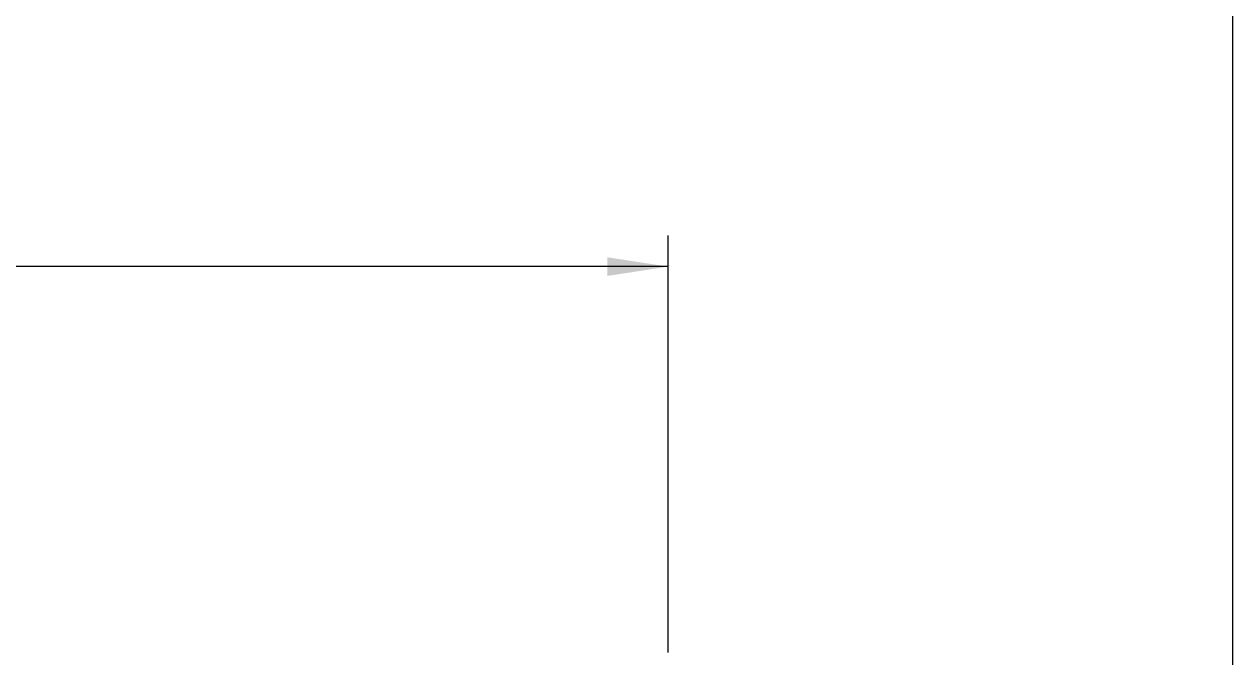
# Model space of a CAD drawing. Header units: millimetres. Extents: x 0.9 to 38.7, y 0.9 to 29.7.
# Drawn here: x 30.02 to 38.73, y 14.94 to 19.5 of the extents above; entities that cross this region are included whole.
import ezdxf

# ---------------------------------------------------------------- set-up
doc = ezdxf.new("R2010")
doc.units = ezdxf.units.MM
doc.header["$LTSCALE"] = 0.14184
doc.linetypes.add('SLD-Solid', pattern=[0])
doc.styles.add('SLDTEXTSTYLE0', font='ARIAL.TTF', dxfattribs={"width": 0.948})
doc.dimstyles.new('SLDDIMSTYLE0', dxfattribs={"dimtxt": 0.437148, "dimasz": 0.437148, "dimexe": 0, "dimexo": 0.0625, "dimgap": 0.109287, "dimtad": 0, "dimtih": 1, "dimtoh": 1, "dimdec": 3, "dimrnd": 1e-09, "dimzin": 12, "dimdsep": 46, "dimtxsty": 'SLDTEXTSTYLE0', "dimsah": 1, "dimcen": 0.09, "dimadec": 0, "dimazin": 3, "dimtfac": 1, "dimtdec": 3, "dimtofl": 0, "dimtmove": 0, "dimatfit": 3, "dimfxl": 0, "dimfrac": 2, "dimtolj": 1, "dimtzin": 12, "dimarcsym": 0})

# ---------------------------------------------------------------- blocks, each defined once
blk = doc.blocks.new('_D')
at = {"color": 7, "linetype": 'SLD-Solid', "lineweight": 0}
for p, q in [((20.6589, 16.7878), (20.6589, 17.9809)), ((34.6589, 14.9753), (34.6589, 17.9809)), ((20.6589, 17.7557), (26.8244, 17.7557)), ((34.6589, 17.7557), (28.4923, 17.7557))]:
    blk.add_line(p, q, dxfattribs=at)
at = {"color": 7, "linetype": 'SLD-Solid', "lineweight": 18}
for points in [[(20.6589, 17.7557), (21.0961, 17.6885), (21.0961, 17.823)], [(34.6589, 17.7557), (34.2218, 17.823), (34.2218, 17.6885)]]:
    blk.add_solid(points, dxfattribs=at)
at = {"color": 7, "linetype": 'SLD-Solid', "lineweight": 18, "insert": (26.8244, 18.0006), "char_height": 0.45034, "attachment_point": 1, "style": 'SLDTEXTSTYLE0'}
blk.add_mtext('14mm', dxfattribs=at)

msp = doc.modelspace()

# ---------------------------------------------------------------- linework, layer by layer
at = {"color": 7, "linetype": 'SLD-Solid', "lineweight": 18}
msp.add_line((38.7294, 0.9007), (38.7294, 29.7226), dxfattribs=at)

# ---------------------------------------------------------------- dimensions: what is measured, and where the dimension line sits
dim = msp.add_linear_dim(base=(34.6589, 17.7557), p1=(20.6589, 16.3374), p2=(34.6589, 14.5249), dimstyle='SLDDIMSTYLE0', dxfattribs=at)
dim.commit()
dim.dimension.update_dxf_attribs({"geometry": '_D', "text_midpoint": (27.6583, 17.7557), "dimtype": 160})

doc.saveas('drawing.dxf')
